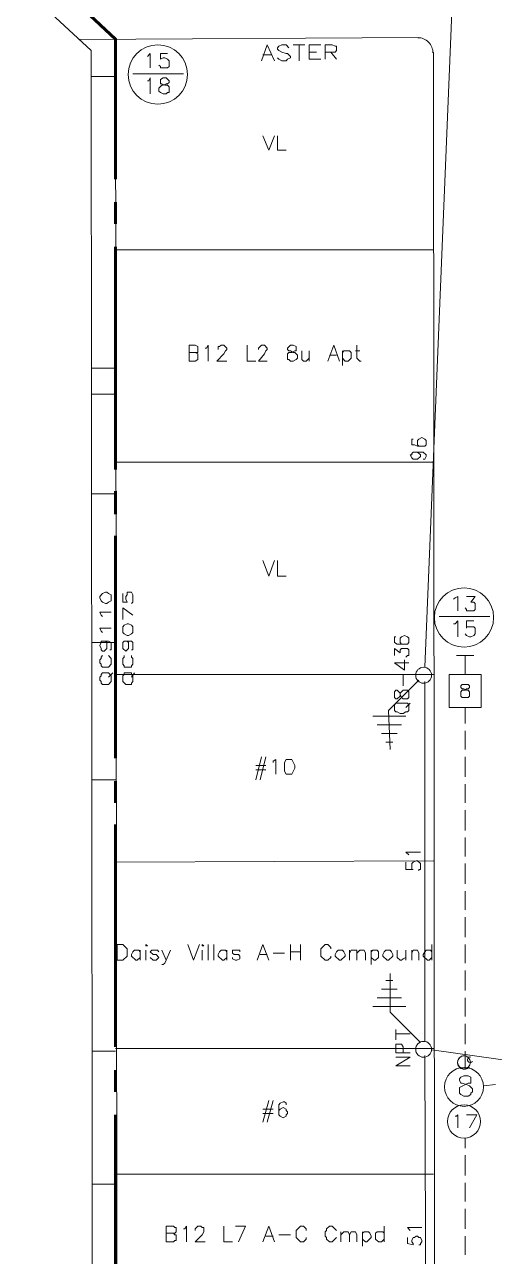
# Model space of a CAD drawing. Header units: millimetres. Extents: x 5.9 to 40.1, y 2 to 30.5.
# Drawn here: x 14.053 to 15.557, y 17.949 to 21.896 of the extents above; entities that cross this region are included whole.
import ezdxf

# ---------------------------------------------------------------- set-up
doc = ezdxf.new("R2010")
doc.units = ezdxf.units.MM
for name, color, linetype in [('PDF_0', 7, 'Continuous'), ('PDF_S31$BOUNDARY-NODE', 3, 'Continuous'), ('PDF_S31$NAME-ROAD', 7, 'Continuous'), ('PDF_S31$Passives-Highleg', 7, 'Continuous'), ('PDF_S31$Passives-Splt2way', 7, 'Continuous'), ('PDF_S31$Passives-TapOffs', 7, 'Continuous'), ('PDF_S31$POLE', 7, 'Continuous'), ('PDF_S31$STRAND', 7, 'Continuous'), ('PDF_S31$Symbols-SelfTerminating', 7, 'Continuous')]:
    doc.layers.add(name, color=color, linetype=linetype)
for name, color, linetype, true_color in [('PDF_S31$Actives-NodeReceiver', 104, 'Continuous', 0x009525), ('PDF_S31$Cable-565', 23, 'Continuous', 0xdd8a6e), ('PDF_S31$LOTS', 254, 'Continuous', 0xdcdcdc), ('PDF_S31$ROAD', 8, 'Continuous', 0x808080), ('PDF_S31$SDU', 157, 'Continuous', 0x396472), ('PDF_S31$Symbols-EndOfLine', 15, 'Continuous', 0x954a4a), ('PDF_S31$Symbols-Ground', 12, 'Continuous', 0xb80000)]:
    doc.layers.add(name, color=color, linetype=linetype, true_color=true_color)

msp = doc.modelspace()

# ---------------------------------------------------------------- linework, layer by layer
at = {"layer": 'PDF_0', "lineweight": 9}
msp.add_lwpolyline([(14.853, 30.4562), (14.8576, 23.0438), (14.8576, 22.5348), (14.0525, 22.5302), (14.0525, 22.0119), (14.2654, 21.813), (14.27, 17.0795)], dxfattribs=at)
at = {"layer": 'PDF_S31$Actives-NodeReceiver', "lineweight": 18}
for points in [[(14.2931, 20.0593), (14.2931, 20.064), (14.3024, 20.0732), (14.3116, 20.0778), (14.3163, 20.0778), (14.3209, 20.0732), (14.3302, 20.0686), (14.3302, 20.0501), (14.3209, 20.0455), (14.3163, 20.0408), (14.3116, 20.0408), (14.3024, 20.0455), (14.2978, 20.0501)], [(14.3672, 19.9483), (14.3672, 19.9668), (14.3718, 19.9714), (14.3811, 19.9761), (14.3857, 19.9761), (14.3949, 19.9714), (14.3996, 19.9668), (14.3996, 19.9483), (14.3949, 19.9437), (14.3857, 19.939), (14.3811, 19.939), (14.3718, 19.9437)], [(14.2931, 19.7956), (14.2931, 19.8049), (14.2978, 19.8095), (14.2978, 19.8141), (14.3024, 19.8187), (14.3209, 19.8187), (14.3302, 19.8095), (14.3302, 19.791), (14.3209, 19.7817), (14.3024, 19.7817), (14.2978, 19.7863), (14.2978, 19.791)], [(14.3672, 19.791), (14.3672, 19.8095), (14.3718, 19.8141), (14.3718, 19.8187), (14.3949, 19.8187), (14.3949, 19.8141), (14.3996, 19.8095), (14.3996, 19.791), (14.3949, 19.7863), (14.3949, 19.7817), (14.3764, 19.7817)]]:
    msp.add_lwpolyline(points, close=True, dxfattribs=at)
for points in [[(14.3949, 20.0408), (14.3996, 20.0455), (14.3996, 20.0686), (14.3949, 20.0778), (14.3811, 20.0778), (14.3811, 20.0686), (14.3764, 20.064), (14.3764, 20.0547), (14.3811, 20.0455), (14.3672, 20.0455), (14.3672, 20.0732)], [(14.3024, 19.9992), (14.2978, 20.0038), (14.2931, 20.0131), (14.3302, 20.0131)], [(14.3672, 19.9899), (14.3672, 20.0269), (14.3996, 20.0038)], [(14.3024, 19.9483), (14.2978, 19.9529), (14.2931, 19.9622), (14.3302, 19.9622)], [(14.3116, 19.9205), (14.2978, 19.9205), (14.2978, 19.9159), (14.2931, 19.9066), (14.2978, 19.8974), (14.2978, 19.8928), (14.3024, 19.8881), (14.307, 19.8881), (14.3163, 19.8974), (14.3163, 19.9159), (14.3116, 19.9205), (14.3209, 19.9205), (14.3302, 19.9159), (14.3302, 19.8928), (14.3255, 19.8928)], [(14.3811, 19.9205), (14.3718, 19.9205), (14.3672, 19.9159), (14.3672, 19.8974), (14.3764, 19.8881), (14.3857, 19.8974), (14.3857, 19.9159), (14.3811, 19.9205), (14.3949, 19.9205), (14.3996, 19.9159), (14.3996, 19.8928), (14.3949, 19.8928)], [(14.3209, 19.8743), (14.3302, 19.865), (14.3302, 19.8465), (14.3209, 19.8372), (14.3024, 19.8372), (14.2978, 19.8419), (14.2978, 19.8465), (14.2931, 19.8511), (14.2931, 19.8604), (14.2978, 19.865), (14.2978, 19.8696), (14.3024, 19.8743)], [(14.3949, 19.8743), (14.3949, 19.8696), (14.3996, 19.865), (14.3996, 19.8465), (14.3949, 19.8419), (14.3949, 19.8372), (14.3718, 19.8372), (14.3718, 19.8419), (14.3672, 19.8465), (14.3672, 19.865), (14.3718, 19.8696), (14.3718, 19.8743)], [(14.3348, 19.8187), (14.3209, 19.8049)], [(14.4042, 19.8187), (14.3949, 19.8049)]]:
    msp.add_lwpolyline(points, dxfattribs=at)
at = {"layer": 'PDF_S31$BOUNDARY-NODE', "lineweight": 60}
for points in [[(14.1312, 22.5306), (14.1312, 22.049), (14.344, 21.85), (14.344, 21.4012)], [(14.344, 21.3271), (14.344, 21.2577)], [(14.344, 21.1837), (14.344, 20.4711)], [(14.344, 20.4017), (14.344, 20.3277)], [(14.344, 20.2583), (14.344, 19.5457)], [(14.344, 19.4717), (14.344, 19.4023)], [(14.344, 19.3329), (14.344, 18.6203)], [(14.344, 18.5463), (14.344, 18.4769)], [(14.344, 18.4029), (14.344, 17.6903)]]:
    msp.add_lwpolyline(points, dxfattribs=at)
at = {"layer": 'PDF_S31$Cable-565', "lineweight": 13}
for points in [[(15.4638, 19.6568), (15.4638, 19.7077)], [(15.4638, 19.5735), (15.4638, 19.6337)], [(15.4638, 19.4856), (15.4638, 19.5504)], [(15.4638, 19.4023), (15.4638, 19.4625)], [(15.4638, 19.3144), (15.4638, 19.3792)], [(15.4638, 19.2311), (15.4638, 19.2913)], [(15.4638, 19.1432), (15.4638, 19.208)], [(15.4638, 19.0599), (15.4638, 19.1201)], [(15.4638, 18.972), (15.4638, 19.0368)], [(15.4638, 18.8887), (15.4638, 18.9489)], [(15.4638, 18.8008), (15.4638, 18.8656)], [(15.4638, 18.7175), (15.4638, 18.7777)], [(15.4638, 18.6296), (15.4638, 18.6944)], [(15.4638, 18.5556), (15.4638, 18.6065)], [(15.5239, 18.4954), (15.5609, 18.5)], [(15.4638, 18.2964), (15.4638, 18.3288)], [(15.4638, 18.2085), (15.4638, 18.2733)], [(15.4638, 18.1252), (15.4638, 18.1854)], [(15.4638, 18.0373), (15.4638, 18.1021)], [(15.4638, 17.954), (15.4638, 18.0142)]]:
    msp.add_lwpolyline(points, dxfattribs=at)
at = {"layer": 'PDF_S31$LOTS', "lineweight": 0}
for points in [[(14.3487, 17.0286), (14.344, 21.85)], [(14.344, 21.7297), (14.2655, 21.7297)], [(15.362, 21.1744), (14.344, 21.1744)], [(14.344, 20.795), (14.2664, 20.795)], [(14.344, 20.7117), (14.2665, 20.7117)], [(15.362, 20.4943), (14.344, 20.4943)], [(14.344, 20.3925), (14.2668, 20.3925)], [(14.344, 19.9159), (14.2672, 19.9159)], [(14.344, 19.8141), (15.362, 19.8141)], [(14.344, 19.4763), (14.2677, 19.4763)], [(14.344, 19.2126), (15.362, 19.2172)], [(14.344, 18.6065), (14.2685, 18.6065)], [(14.344, 18.6157), (15.362, 18.6157)], [(15.362, 18.2132), (14.344, 18.2132)], [(14.344, 18.1808), (14.2689, 18.1808)]]:
    msp.add_lwpolyline(points, dxfattribs=at)
at = {"layer": 'PDF_S31$NAME-ROAD', "lineweight": 9}
for points in [[(14.8114, 21.7806), (14.8299, 21.8315), (14.853, 21.7806)], [(14.8623, 21.7898), (14.8669, 21.7852), (14.8761, 21.7806), (14.89, 21.7806), (14.8947, 21.7852), (14.9039, 21.7898), (14.9039, 21.7945), (14.8947, 21.8037), (14.89, 21.8037), (14.8761, 21.8083), (14.8669, 21.813), (14.8623, 21.8176), (14.8623, 21.8222), (14.8669, 21.8269), (14.8761, 21.8315), (14.89, 21.8315), (14.8993, 21.8222)], [(14.9502, 21.8315), (14.9132, 21.8315)], [(14.9317, 21.7806), (14.9317, 21.8315)], [(15.0011, 21.7852), (14.9641, 21.7852), (14.9641, 21.8315), (15.0011, 21.8315)], [(15.015, 21.7852), (15.015, 21.8315), (15.0381, 21.8315), (15.0473, 21.8269), (15.052, 21.8269), (15.052, 21.813), (15.0473, 21.8083), (15.015, 21.8083)], [(14.8438, 21.7991), (14.816, 21.7991)], [(14.9872, 21.8083), (14.9641, 21.8083)], [(15.052, 21.7852), (15.0335, 21.8083)]]:
    msp.add_lwpolyline(points, dxfattribs=at)
at = {"layer": 'PDF_S31$Passives-Highleg', "lineweight": 9}
msp.add_circle((15.4602, 18.5713), 0.0208, dxfattribs=at)
for centre, radius, start, end in [((15.4615, 18.5706), 0.0221, 83.991, 317.1211), ((15.48, 18.5795), 0.00879, 74.7449, 322.125)]:
    msp.add_arc(centre, radius, start, end, dxfattribs=at)
at = {"layer": 'PDF_S31$Passives-Splt2way', "lineweight": 9}
msp.add_lwpolyline([(15.4591, 18.5278), (15.473, 18.5278), (15.4823, 18.5232), (15.4823, 18.5047), (15.473, 18.5047), (15.4453, 18.4908), (15.4453, 18.4723), (15.4499, 18.4676), (15.4591, 18.463), (15.473, 18.463), (15.4823, 18.4676), (15.4823, 18.4723), (15.4869, 18.4769), (15.4869, 18.4862), (15.4777, 18.4954), (15.4684, 18.5), (15.4545, 18.5047), (15.4499, 18.5047), (15.4453, 18.5139), (15.4453, 18.5185), (15.4499, 18.5232)], close=True, dxfattribs=at)
msp.add_circle((15.4602, 18.4926), 0.0625, dxfattribs=at)
at = {"layer": 'PDF_S31$Passives-TapOffs', "lineweight": 9}
for points in [[(15.5147, 19.8141), (15.5147, 19.7077), (15.4129, 19.7077), (15.4129, 19.8141)], [(15.4545, 19.7817), (15.473, 19.7817), (15.4777, 19.7771), (15.4777, 19.7725), (15.473, 19.7678), (15.4684, 19.7678), (15.4638, 19.7632), (15.4545, 19.7632), (15.4499, 19.7586), (15.4499, 19.7447), (15.4545, 19.7401), (15.473, 19.7401), (15.4777, 19.7447), (15.4777, 19.7586), (15.473, 19.7632), (15.4684, 19.7632), (15.4591, 19.7678), (15.4545, 19.7678), (15.4499, 19.7725), (15.4499, 19.7771)]]:
    msp.add_lwpolyline(points, close=True, dxfattribs=at)
for points in [[(15.4314, 18.3982), (15.436, 18.3982), (15.4406, 18.4029), (15.4406, 18.3612)], [(15.4684, 18.4029), (15.5008, 18.4029), (15.4777, 18.3612)]]:
    msp.add_lwpolyline(points, dxfattribs=at)
msp.add_circle((15.4602, 18.3816), 0.0532, dxfattribs=at)
at = {"layer": 'PDF_S31$POLE', "lineweight": 0}
for points in [[(15.2602, 19.9113), (15.2787, 19.9113), (15.2833, 19.9159), (15.2833, 19.9298), (15.2787, 19.9344), (15.2694, 19.939), (15.2602, 19.9344), (15.2556, 19.9298), (15.2556, 19.9159), (15.2602, 19.9113), (15.2463, 19.9113), (15.2371, 19.9159), (15.2371, 19.9344), (15.2417, 19.9344)], [(15.2371, 19.8743), (15.2371, 19.8974), (15.2556, 19.8835), (15.2556, 19.8928), (15.2602, 19.8974), (15.2787, 19.8974), (15.2833, 19.8928), (15.2833, 19.8743), (15.2787, 19.8743), (15.2741, 19.8696)], [(15.2694, 19.8604), (15.2694, 19.828), (15.2371, 19.8511), (15.2833, 19.8511)], [(15.2648, 19.8141), (15.2648, 19.7771)], [(15.2556, 19.7493), (15.2556, 19.7447), (15.2463, 19.7354), (15.2417, 19.7354), (15.2371, 19.7401), (15.2371, 19.7586), (15.2417, 19.7632), (15.2463, 19.7632), (15.2556, 19.754), (15.2556, 19.7493), (15.2602, 19.7401), (15.2648, 19.7354), (15.2787, 19.7354), (15.2833, 19.7401), (15.2833, 19.7586), (15.2787, 19.7632), (15.2648, 19.7632), (15.2556, 19.754)], [(15.2879, 19.7216), (15.2741, 19.7077)], [(15.2417, 18.6759), (15.2417, 18.6435)], [(15.2879, 18.662), (15.2417, 18.662)], [(15.2879, 18.6018), (15.2417, 18.6018), (15.2417, 18.6296), (15.2602, 18.6296), (15.2648, 18.6203), (15.2648, 18.6018)], [(15.2879, 18.5602), (15.2417, 18.5602), (15.2879, 18.5879), (15.2417, 18.5879)]]:
    msp.add_lwpolyline(points, dxfattribs=at)
msp.add_lwpolyline([(15.2371, 19.6984), (15.2371, 19.7169), (15.2417, 19.7216), (15.2787, 19.7216), (15.2833, 19.7169), (15.2833, 19.6984), (15.2787, 19.6938), (15.2741, 19.6938), (15.2648, 19.6892), (15.2556, 19.6892), (15.2463, 19.6938), (15.2417, 19.6938)], close=True, dxfattribs=at)
for centre in [(15.3307, 19.8114), (15.3307, 18.6129)]:
    msp.add_circle(centre, 0.0254, dxfattribs=at)
at = {"layer": 'PDF_S31$ROAD', "lineweight": 0}
for points in [[(15.3157, 21.8546), (14.2273, 21.8485)], [(15.3666, 16.6492), (15.362, 21.8083)]]:
    msp.add_lwpolyline(points, dxfattribs=at)
msp.add_arc((15.3122, 21.8057), 0.0486, 0.044, 90.3132, dxfattribs=at)
at = {"layer": 'PDF_S31$SDU', "lineweight": 0}
for points in [[(14.853, 21.54), (14.8345, 21.4937), (14.816, 21.54)], [(14.89, 21.4937), (14.8623, 21.4937), (14.8623, 21.54)], [(14.5985, 20.8459), (14.6078, 20.8413), (14.6078, 20.8228), (14.5985, 20.8182), (14.58, 20.8182), (14.58, 20.8691), (14.5985, 20.8691), (14.6078, 20.8644), (14.6078, 20.8459), (14.58, 20.8459)], [(14.6309, 20.8598), (14.6355, 20.8598), (14.6402, 20.8691), (14.6402, 20.8182)], [(14.6726, 20.8552), (14.6726, 20.8644), (14.6772, 20.8644), (14.6818, 20.8691), (14.6911, 20.8691), (14.7003, 20.8598), (14.7003, 20.8552), (14.6957, 20.8506), (14.6911, 20.8413), (14.6679, 20.8182), (14.7003, 20.8182)], [(14.7929, 20.8182), (14.7651, 20.8182), (14.7651, 20.8691)], [(14.8021, 20.8552), (14.8021, 20.8598), (14.8114, 20.8691), (14.8206, 20.8691), (14.8299, 20.8598), (14.8299, 20.8552), (14.8252, 20.8506), (14.8206, 20.8413), (14.8021, 20.8182), (14.8299, 20.8182)], [(14.9641, 20.8274), (14.9548, 20.8182), (14.9455, 20.8182), (14.9409, 20.8228), (14.9409, 20.8506)], [(14.9641, 20.8182), (14.9641, 20.8506)], [(15.0242, 20.8182), (15.0427, 20.8691), (15.0612, 20.8182)], [(15.0705, 20.8043), (15.0705, 20.8506)], [(15.0705, 20.8459), (15.0751, 20.8506), (15.0936, 20.8506), (15.0982, 20.8459), (15.0982, 20.8274), (15.089, 20.8182), (15.0797, 20.8182), (15.0705, 20.8274)], [(15.126, 20.8506), (15.1121, 20.8506)], [(15.1306, 20.8182), (15.126, 20.8182), (15.1167, 20.8274), (15.1167, 20.8691)], [(15.052, 20.8367), (15.0288, 20.8367)], [(14.853, 20.1796), (14.8345, 20.1287), (14.816, 20.1796)], [(14.89, 20.1287), (14.8623, 20.1287), (14.8623, 20.1796)], [(14.7929, 19.4763), (14.8114, 19.5504)], [(14.8067, 19.4763), (14.8252, 19.5504)], [(14.8484, 19.5319), (14.8484, 19.5365), (14.8576, 19.5411), (14.8576, 19.4948)], [(14.8252, 19.5226), (14.7929, 19.5226)], [(14.8252, 19.5087), (14.7929, 19.5087)], [(14.6124, 18.9489), (14.5939, 18.898), (14.5754, 18.9489)], [(14.6402, 18.898), (14.6402, 18.9489)], [(14.6587, 18.898), (14.6587, 18.9489)], [(14.7975, 18.898), (14.816, 18.9489), (14.8345, 18.898)], [(14.9039, 18.898), (14.9039, 18.9489)], [(14.9363, 18.898), (14.9363, 18.9489)], [(15.0335, 18.9118), (15.0335, 18.9072), (15.0242, 18.898), (15.015, 18.898), (15.0011, 18.9118), (15.0011, 18.935), (15.015, 18.9489), (15.0242, 18.9489), (15.0335, 18.9396), (15.0335, 18.935)], [(15.3574, 18.898), (15.3574, 18.9489)], [(14.4227, 18.9072), (14.4134, 18.898), (14.4088, 18.898), (14.3949, 18.9118), (14.3949, 18.9165), (14.3996, 18.9257), (14.4042, 18.9303), (14.4181, 18.9303), (14.4227, 18.9257)], [(14.4227, 18.898), (14.4227, 18.9303)], [(14.4412, 18.898), (14.4412, 18.9303)], [(14.4551, 18.9072), (14.4643, 18.898), (14.4736, 18.898), (14.4828, 18.9072), (14.4736, 18.9165), (14.4643, 18.9165), (14.4551, 18.9257), (14.4597, 18.9303), (14.4782, 18.9303), (14.4828, 18.9257)], [(14.5199, 18.9303), (14.506, 18.898), (14.4921, 18.9303)], [(14.6217, 18.898), (14.6217, 18.9303)], [(14.7003, 18.9072), (14.6911, 18.898), (14.6864, 18.898), (14.6726, 18.9118), (14.6726, 18.9165), (14.6772, 18.9257), (14.6818, 18.9303), (14.6957, 18.9303), (14.7003, 18.9257)], [(14.7003, 18.898), (14.7003, 18.9303)], [(14.7188, 18.9072), (14.7188, 18.9026), (14.7281, 18.898), (14.7327, 18.898), (14.742, 18.9026), (14.742, 18.9118), (14.7373, 18.9165), (14.7235, 18.9165), (14.7188, 18.9211), (14.7188, 18.9303), (14.742, 18.9303), (14.742, 18.9257)], [(14.8299, 18.9165), (14.8067, 18.9165)], [(14.8854, 18.9211), (14.8484, 18.9211)], [(14.9363, 18.9257), (14.9039, 18.9257)], [(15.0936, 18.898), (15.0936, 18.9303)], [(15.0936, 18.9211), (15.0982, 18.9303), (15.1167, 18.9303), (15.1167, 18.898)], [(15.1167, 18.9211), (15.126, 18.9303), (15.1399, 18.9303), (15.1445, 18.9211), (15.1445, 18.898)], [(15.163, 18.8841), (15.163, 18.9303)], [(15.163, 18.9257), (15.1676, 18.9303), (15.1815, 18.9303), (15.1862, 18.9257), (15.1862, 18.9072), (15.1769, 18.898), (15.1723, 18.898), (15.163, 18.9072)], [(15.2741, 18.9072), (15.2648, 18.9026), (15.2602, 18.898), (15.2556, 18.898), (15.2463, 18.9072), (15.2463, 18.9303)], [(15.2741, 18.898), (15.2741, 18.9303)], [(15.2926, 18.898), (15.2926, 18.9303)], [(15.2926, 18.9211), (15.2972, 18.9303), (15.3111, 18.9303), (15.3157, 18.9211), (15.3157, 18.898)], [(15.3574, 18.9072), (15.3481, 18.898), (15.3435, 18.898), (15.3296, 18.9118), (15.3296, 18.9165), (15.3342, 18.9257), (15.3388, 18.9303), (15.3527, 18.9303), (15.3574, 18.9257)], [(14.506, 18.898), (14.5014, 18.8887), (14.4967, 18.8841), (14.4921, 18.8841)], [(14.816, 18.3797), (14.8345, 18.4491)], [(14.8299, 18.3797), (14.8484, 18.4491)], [(14.8669, 18.4167), (14.8669, 18.4029), (14.8715, 18.3982), (14.8808, 18.3936), (14.89, 18.3982), (14.89, 18.4029), (14.8947, 18.4075), (14.8947, 18.4121), (14.89, 18.4167), (14.89, 18.4214), (14.8808, 18.426), (14.8715, 18.4214), (14.8669, 18.4167), (14.8669, 18.4353), (14.8715, 18.4399), (14.8808, 18.4445), (14.8854, 18.4445), (14.89, 18.4399), (14.89, 18.4353)], [(14.8484, 18.4214), (14.816, 18.4214)], [(14.8484, 18.4075), (14.816, 18.4075)], [(14.5291, 18.0235), (14.5337, 18.0188), (14.5384, 18.0188), (14.5384, 18.0003), (14.5337, 18.0003), (14.5291, 17.9957), (14.506, 17.9957), (14.506, 18.0466), (14.5291, 18.0466), (14.5337, 18.042), (14.5384, 18.042), (14.5384, 18.0281), (14.5337, 18.0235), (14.506, 18.0235)], [(14.5615, 18.0373), (14.5661, 18.0373), (14.5708, 18.0466), (14.5708, 17.9957)], [(14.5985, 18.0327), (14.5985, 18.0373), (14.6078, 18.0466), (14.617, 18.0466), (14.6217, 18.042), (14.6263, 18.042), (14.6263, 18.0281), (14.6217, 18.0188), (14.5985, 17.9957), (14.6309, 17.9957)], [(14.7188, 17.9957), (14.6911, 17.9957), (14.6911, 18.0466)], [(14.7281, 18.0466), (14.7605, 18.0466), (14.7373, 17.9957)], [(14.816, 17.9957), (14.8345, 18.0466), (14.853, 17.9957)], [(14.9548, 18.0096), (14.9548, 18.0049), (14.9455, 17.9957), (14.9363, 17.9957), (14.9224, 18.0096), (14.9224, 18.0327), (14.9363, 18.0466), (14.9455, 18.0466), (14.9548, 18.0373), (14.9548, 18.0327)], [(15.052, 18.0096), (15.0381, 17.9957), (15.0288, 17.9957), (15.0196, 18.0049), (15.0196, 18.0096), (15.015, 18.0142), (15.015, 18.0281), (15.0196, 18.0327), (15.0196, 18.0373), (15.0288, 18.0466), (15.0381, 18.0466), (15.052, 18.0327)], [(15.2047, 17.9957), (15.2047, 18.0466)], [(14.8484, 18.0142), (14.8252, 18.0142)], [(14.9039, 18.0188), (14.8669, 18.0188)], [(15.0659, 17.9957), (15.0659, 18.0281)], [(15.0659, 18.0188), (15.0751, 18.0281), (15.089, 18.0281), (15.0936, 18.0188), (15.0936, 17.9957)], [(15.0936, 18.0188), (15.0982, 18.0281), (15.1121, 18.0281), (15.1167, 18.0188), (15.1167, 17.9957)], [(15.1353, 17.9818), (15.1353, 18.0281)], [(15.1353, 18.0235), (15.1399, 18.0281), (15.1538, 18.0281), (15.1584, 18.0235), (15.163, 18.0142), (15.163, 18.0096), (15.1491, 17.9957), (15.1445, 17.9957), (15.1353, 18.0049)], [(15.2047, 18.0049), (15.1954, 17.9957), (15.1862, 17.9957), (15.1769, 18.0049), (15.1769, 18.0235), (15.1815, 18.0281), (15.2, 18.0281), (15.2047, 18.0235)]]:
    msp.add_lwpolyline(points, dxfattribs=at)
for points in [[(14.9039, 20.8691), (14.9132, 20.8691), (14.9224, 20.8644), (14.9224, 20.8506), (14.9178, 20.8506), (14.9085, 20.8459), (14.8993, 20.8459), (14.8947, 20.8413), (14.8947, 20.8228), (14.8993, 20.8228), (14.9039, 20.8182), (14.9132, 20.8182), (14.9224, 20.8228), (14.927, 20.8274), (14.927, 20.8367), (14.9178, 20.8459), (14.9132, 20.8459), (14.9039, 20.8506), (14.8993, 20.8506), (14.8947, 20.8552), (14.8947, 20.8598)], [(14.89, 19.5411), (14.9085, 19.5411), (14.9178, 19.5226), (14.9178, 19.5134), (14.9085, 19.4948), (14.89, 19.4948), (14.8854, 19.5041), (14.8854, 19.5319)], [(14.3487, 18.9489), (14.3672, 18.9489), (14.3811, 18.935), (14.3811, 18.9118), (14.3672, 18.898), (14.3487, 18.898)], [(14.4412, 18.9442), (14.4412, 18.9489), (14.4458, 18.9442)], [(14.6217, 18.9442), (14.6217, 18.9489), (14.6263, 18.9442)], [(15.0566, 18.9303), (15.0705, 18.9303), (15.0751, 18.9257), (15.0797, 18.9165), (15.0797, 18.9118), (15.0659, 18.898), (15.0612, 18.898), (15.0473, 18.9118), (15.0473, 18.9165), (15.052, 18.9257)], [(15.2093, 18.9303), (15.2232, 18.9303), (15.2278, 18.9257), (15.2324, 18.9165), (15.2324, 18.9118), (15.2185, 18.898), (15.2139, 18.898), (15.2, 18.9118), (15.2, 18.9165), (15.2047, 18.9257)]]:
    msp.add_lwpolyline(points, close=True, dxfattribs=at)
at = {"layer": 'PDF_S31$STRAND', "color": 254, "lineweight": 0, "true_color": 0xdcdcdc}
for points in [[(15.4268, 22.0675), (15.3342, 19.8372)], [(15.3342, 19.791), (15.3342, 18.6388)], [(15.3342, 18.5926), (15.3388, 17.4358)], [(16.7686, 18.4121), (15.3574, 18.6111)]]:
    msp.add_lwpolyline(points, dxfattribs=at)
at = {"layer": 'PDF_S31$STRAND', "lineweight": 0}
for points in [[(15.3157, 20.5452), (15.3342, 20.5452), (15.3388, 20.5498), (15.3388, 20.5637), (15.3342, 20.5683), (15.325, 20.5729), (15.3157, 20.5683), (15.3111, 20.5637), (15.3111, 20.5498), (15.3157, 20.5452), (15.3111, 20.5452), (15.3018, 20.5498), (15.2926, 20.5498), (15.2926, 20.5683), (15.2972, 20.5683)], [(15.3111, 20.5267), (15.2972, 20.5267), (15.2926, 20.522), (15.2926, 20.5174), (15.2879, 20.5174), (15.2926, 20.5082), (15.2972, 20.5035), (15.3111, 20.5035), (15.3203, 20.5128), (15.3203, 20.5174), (15.3111, 20.5267), (15.3296, 20.5267), (15.3388, 20.5174), (15.3388, 20.5128), (15.3342, 20.5035), (15.3296, 20.5035)], [(15.2833, 19.2357), (15.2741, 19.245), (15.3203, 19.245)], [(15.3157, 19.1848), (15.3157, 19.1895), (15.3203, 19.1895), (15.3203, 19.208), (15.3111, 19.2172), (15.3065, 19.2172), (15.2972, 19.2126), (15.2926, 19.208), (15.2926, 19.1895), (15.2972, 19.1895), (15.2741, 19.1895), (15.2741, 19.2126)], [(15.2879, 18.0327), (15.2787, 18.042), (15.325, 18.042)], [(15.3157, 17.9864), (15.3203, 17.9864), (15.3203, 17.9911), (15.325, 17.9957), (15.325, 18.0003), (15.3203, 18.0096), (15.3157, 18.0096), (15.3111, 18.0142), (15.3065, 18.0142), (15.3018, 18.0096), (15.2972, 18.0096), (15.2926, 18.0003), (15.2926, 17.9957), (15.2972, 17.9911), (15.2972, 17.9864), (15.2787, 17.9911), (15.2787, 18.0096)]]:
    msp.add_lwpolyline(points, dxfattribs=at)
at = {"layer": 'PDF_S31$Symbols-EndOfLine', "lineweight": 0}
for points in [[(14.4458, 21.7945), (14.4551, 21.8037), (14.4551, 21.7575)], [(14.4828, 21.7667), (14.4875, 21.7621), (14.4875, 21.7575), (14.5106, 21.7575), (14.5152, 21.7621), (14.5152, 21.7806), (14.5106, 21.7852), (14.5014, 21.7898), (14.4967, 21.7898), (14.4875, 21.7852), (14.4875, 21.8037), (14.5106, 21.8037)], [(14.5615, 21.7389), (14.3996, 21.7389)], [(14.4458, 21.7158), (14.4505, 21.7158), (14.4551, 21.7251), (14.4551, 21.6742)], [(15.4268, 20.0547), (15.4314, 20.0593), (15.4406, 20.064), (15.4406, 20.0177)], [(15.4684, 20.064), (15.4962, 20.064), (15.4823, 20.0455), (15.4915, 20.0455), (15.4962, 20.0408), (15.4962, 20.0223), (15.4915, 20.0177), (15.4684, 20.0177), (15.4684, 20.0223), (15.4638, 20.0269)], [(15.5424, 19.9992), (15.3805, 19.9992)], [(15.4268, 19.9761), (15.4314, 19.9761), (15.4406, 19.9853), (15.4406, 19.9344)], [(15.4638, 19.9437), (15.4684, 19.939), (15.4777, 19.9344), (15.4823, 19.9344), (15.4915, 19.939), (15.4962, 19.9437), (15.4962, 19.9622), (15.4915, 19.9668), (15.4684, 19.9668), (15.4684, 19.9622), (15.4684, 19.9853), (15.4915, 19.9853)]]:
    msp.add_lwpolyline(points, dxfattribs=at)
msp.add_lwpolyline([(14.4967, 21.7251), (14.506, 21.7251), (14.5152, 21.7158), (14.5152, 21.7112), (14.5106, 21.7066), (14.506, 21.7066), (14.4967, 21.7019), (14.4921, 21.7019), (14.4828, 21.6927), (14.4828, 21.6834), (14.4875, 21.6788), (14.4967, 21.6742), (14.506, 21.6742), (14.5106, 21.6788), (14.5152, 21.6788), (14.5152, 21.6973), (14.5106, 21.7019), (14.5014, 21.7019), (14.4921, 21.7066), (14.4875, 21.7066), (14.4875, 21.7204)], close=True, dxfattribs=at)
for centre in [(14.4793, 21.7363), (15.4602, 19.9964)]:
    msp.add_circle(centre, 0.0949, dxfattribs=at)
at = {"layer": 'PDF_S31$Symbols-Ground', "lineweight": 0}
for points in [[(15.2232, 19.5735), (15.2185, 19.6984), (15.3157, 19.7956)], [(15.2741, 19.6799), (15.1676, 19.6799)], [(15.2602, 19.6522), (15.1815, 19.6522)], [(15.2463, 19.6244), (15.1954, 19.6244)], [(15.2324, 19.5966), (15.2093, 19.5966)], [(15.2324, 18.8332), (15.2093, 18.8332)], [(15.2232, 18.8563), (15.2232, 18.7314), (15.3203, 18.6342)], [(15.2463, 18.8054), (15.1954, 18.8054)], [(15.2741, 18.7499), (15.1676, 18.7499)], [(15.2602, 18.7777), (15.1815, 18.7777)]]:
    msp.add_lwpolyline(points, dxfattribs=at)
at = {"layer": 'PDF_S31$Symbols-SelfTerminating', "lineweight": 9}
for points in [[(15.436, 19.8743), (15.4915, 19.8743)], [(15.4638, 19.8743), (15.4638, 19.8141)]]:
    msp.add_lwpolyline(points, dxfattribs=at)

doc.saveas('drawing.dxf')
